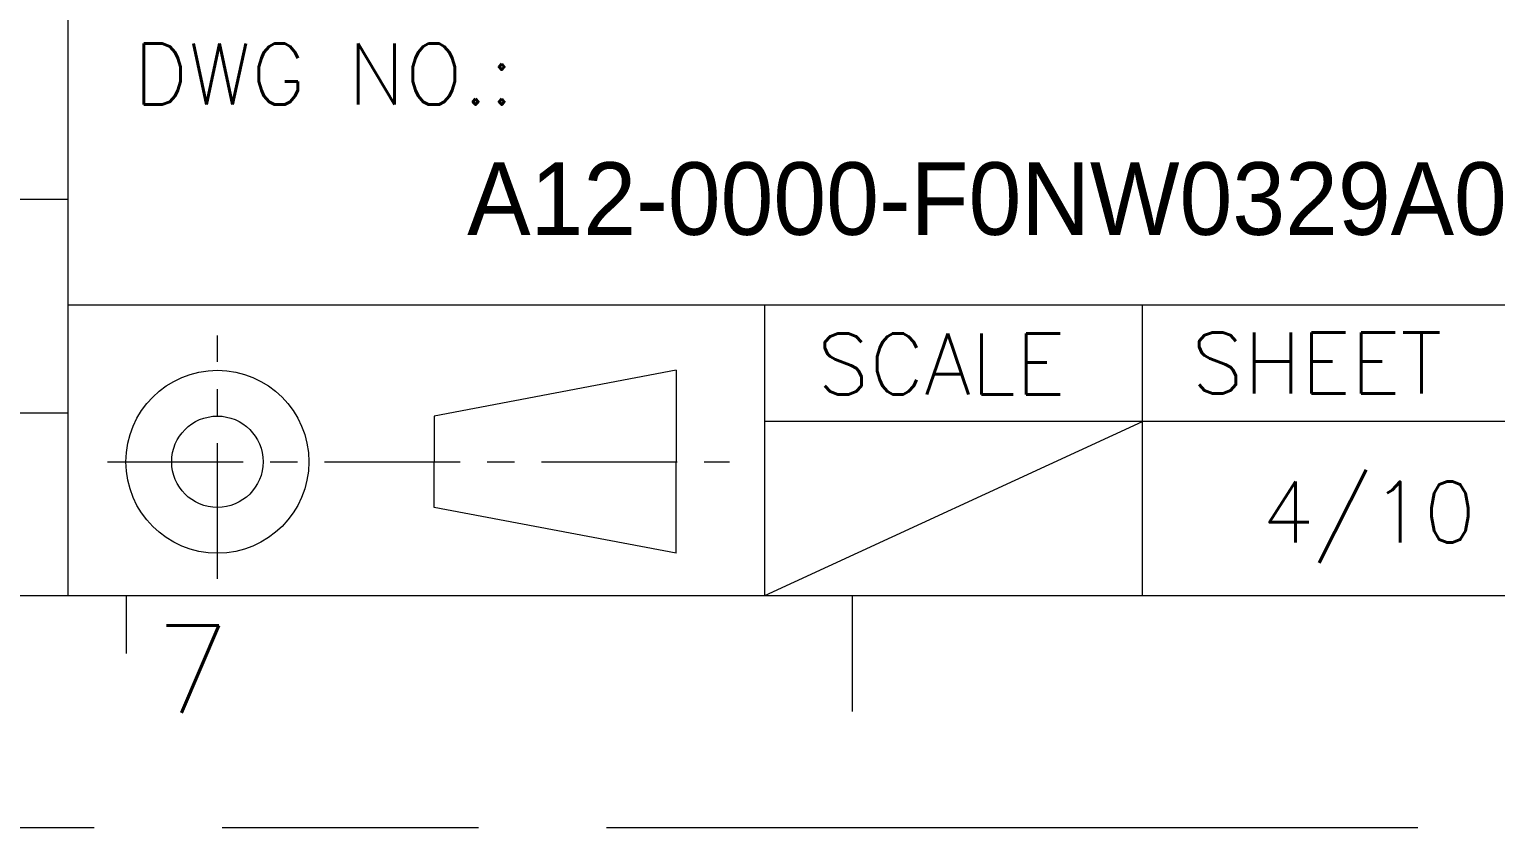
# Model space of a CAD drawing. Extents: x 726 to 4747, y 139 to 441.
# Drawn here: x 4720.71 to 4737.88, y 342.6 to 351.95 of the extents above; entities that cross this region are included whole.
import ezdxf

# ---------------------------------------------------------------- set-up
doc = ezdxf.new("R2010")
doc.units = 0
doc.linetypes.add('CENTER', pattern=[50.8, 31.75, -6.35, 6.35, -6.35])
doc.linetypes.add('PHANTOM', pattern=[29.5, 9.5, -1.5, 3, -1.5, 3, -1.5, 9.5])
doc.layers.get('0').update_dxf_attribs({"lineweight": 5})
doc.layers.add('0PAPERF', color=2, linetype='PHANTOM', lineweight=5, plot=False)
doc.styles.add('SIMPLEX', font='simplex.shx')
doc.styles.get("Standard").update_dxf_attribs({"font": 'txt.shx'})

msp = doc.modelspace()

# ---------------------------------------------------------------- linework, layer by layer
for p, q in [((4721.166, 345.32), (4721.166, 356.196)), ((4721.166, 349.957), (4696.014, 349.957)), ((4742.58, 348.719), (4721.166, 348.719)), ((4729.324, 345.32), (4729.324, 348.719)), ((4733.743, 345.32), (4733.743, 348.719)), ((4728.284, 347.957), (4725.451, 347.421)), ((4728.284, 347.957), (4728.284, 346.886)), ((4704.511, 347.459), (4721.166, 347.459)), ((4725.451, 347.421), (4725.451, 346.886)), ((4742.58, 347.359), (4729.324, 347.359)), ((4729.324, 345.32), (4733.743, 347.359)), ((4725.451, 346.351), (4725.451, 346.886)), ((4728.284, 345.815), (4728.284, 346.886)), ((4728.284, 345.815), (4725.451, 346.351)), ((4611.379, 345.32), (4742.58, 345.32)), ((4721.846, 345.32), (4721.846, 344.64)), ((4730.344, 345.32), (4730.344, 343.96))]:
    msp.add_line(p, q)
at = {"linetype": 'CENTER', "ltscale": 0.05}
for p, q in [((4722.912, 345.515), (4722.912, 348.365)), ((4721.627, 346.886), (4728.907, 346.886))]:
    msp.add_line(p, q, dxfattribs=at)
for radius in [1.071, 0.535]:
    msp.add_circle((4722.912, 346.886), radius)
at = {"layer": '0PAPERF'}
msp.add_line((4607.47, 342.601), (4746.864, 342.601), dxfattribs=at)

# ---------------------------------------------------------------- texts
at = {"style": 'SIMPLEX'}
for s, height, p in [('DWG NO.:', 0.7138, (4721.928, 351.069)), ('SCALE ', 0.7138, (4729.934, 347.675)), ('SHEET', 0.7138, (4734.318, 347.687)), ('4/10', 0.7138, (4735.14, 345.94)), ('7', 1.02, (4722.186, 343.947))]:
    msp.add_text(s, height=height, dxfattribs=at).set_placement(p)
at = {"linetype": 'Continuous', "insert": (4725.838, 350.393), "char_height": 0.84974, "width": 10.24669, "attachment_point": 1}
msp.add_mtext('{\\f@PMingLiU|b0|i0|c136|p0;A12-0000-\\fPMingLiU|b0|i0|c136|p0;F0NW0329A00}', dxfattribs=at)

doc.saveas('drawing.dxf')
